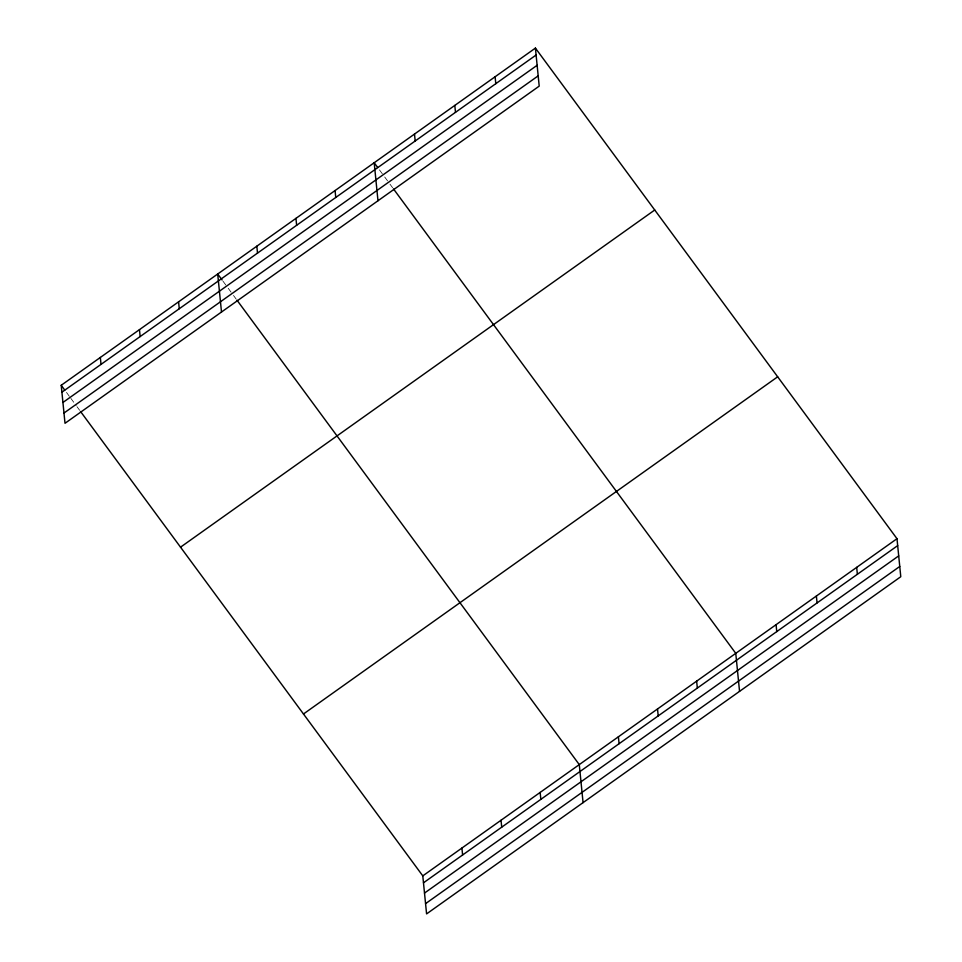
<?xml version="1.0" encoding="UTF-8"?>
<svg xmlns="http://www.w3.org/2000/svg" width="962" height="962" viewBox="0 0 962 962"><rect width="100%" height="100%" fill="white"/><g stroke="black" fill="none" stroke-linecap="round" stroke-linejoin="round"><path stroke-width="0.72" stroke-dasharray="4.81 3.61" d="M379.449 169.877L383.838 175.83M384.716 177.02L389.105 182.972M389.983 184.163L392.616 187.734M222.968 281.157L227.357 287.109M228.234 288.299L232.624 294.252M233.489 295.442L236.123 299.014M66.486 392.424L69.998 397.186M70.863 398.376L76.13 405.519M77.008 406.71L79.642 410.281"/><path stroke-width="1.44" d="M535.413 48.1L539.213 86.123L65.007 423.292L61.219 385.281L535.413 48.1L896.993 538.708L900.781 576.719L426.587 913.9L422.787 875.877L80.519 411.471M61.905 392.195L536.111 55.014M62.939 402.465L537.133 65.284M63.985 413.035L538.191 75.854M180.531 547.174L654.737 210.005M303.475 713.984L777.669 376.803M422.787 875.877L896.993 538.708M423.484 882.803L897.678 545.622M424.507 893.061L898.7 555.892M425.565 903.643L899.759 566.462M377.693 167.508L374.194 162.746L377.982 200.757M393.494 188.925L735.762 653.342L739.55 691.365M222.09 279.966L217.701 274.014L221.5 312.025M237.001 300.204L579.28 764.61L583.068 802.633M61.219 385.281L64.731 390.043M856.685 567.364L857.37 574.29M816.377 596.019L817.063 602.946M776.069 624.687L776.755 631.601M696.644 681.156L697.33 688.083M657.515 708.982L658.212 715.896M618.398 736.796L619.083 743.71M495.105 76.756L495.803 83.682M540.151 792.435L540.848 799.35M454.798 105.423L455.495 112.338M501.034 820.249L501.719 827.164M414.49 134.079L415.187 141.005M461.916 848.063L462.602 854.99M335.065 190.56L335.762 197.475M295.947 218.374L296.633 225.3M256.83 246.188L257.515 253.114M178.583 301.827L179.269 308.742M139.466 329.641L140.151 336.568M100.337 357.455L101.034 364.382"/></g></svg>
